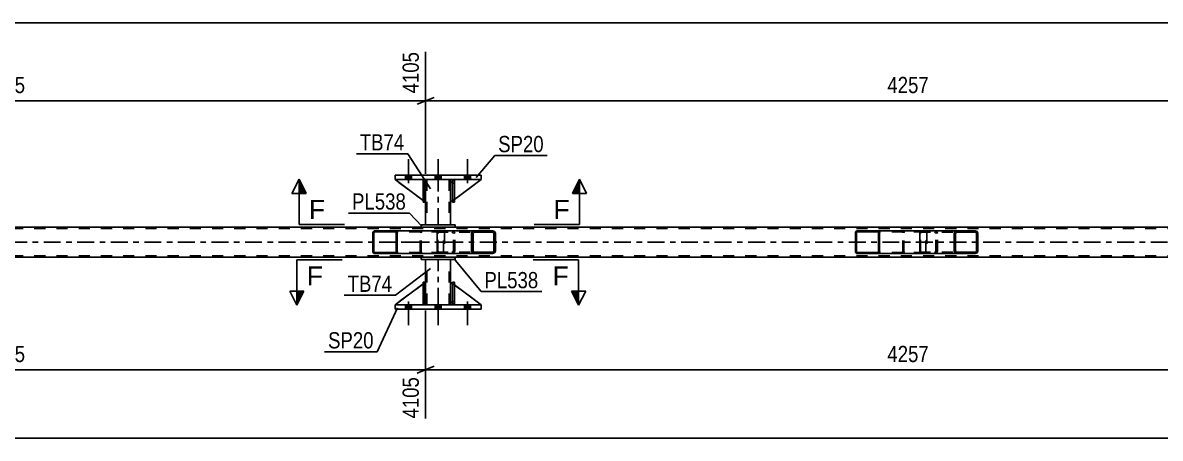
# Model space of a CAD drawing. Header units: millimetres. Extents: x -86 to 755, y -411 to 183.
# Drawn here: x 114.2 to 314.9, y -251.2 to -177.8 of the extents above; entities that cross this region are included whole.
import ezdxf

# ---------------------------------------------------------------- set-up
doc = ezdxf.new("R2010")
doc.units = ezdxf.units.MM
doc.linetypes.add('DXK_LINE_DOT2', pattern=[3.9198, 1.9599, -1.9599])
doc.linetypes.add('DXK_LINE_DOT3', pattern=[5.9187, 2.979, -0.9799, 0.9799, -0.9799])
doc.styles.add('Arial', font='arial.ttf', dxfattribs={"height": 0.2})
doc.styles.add('Arial Narrow', font='ARIALN.TTF', dxfattribs={"height": 0.2})

# ---------------------------------------------------------------- blocks, each defined once
blk = doc.blocks.new('Bolt-814409269-5428 - 5406')
at = {"linetype": 'Continuous'}
for points in [[(182.77, -227.59), (181.73, -227.59), (181.73, -228.39), (182.77, -228.39)], [(182.77, -227.59), (181.73, -227.59), (181.73, -228.39), (182.77, -228.39)], [(182.77, -227.59), (181.73, -227.59), (181.73, -228.39), (182.77, -228.39)], [(187.97, -227.59), (186.93, -227.59), (186.93, -228.39), (187.97, -228.39)], [(187.97, -227.59), (186.93, -227.59), (186.93, -228.39), (187.97, -228.39)], [(193.17, -227.59), (192.13, -227.59), (192.13, -228.39), (193.17, -228.39)], [(193.17, -227.59), (192.13, -227.59), (192.13, -228.39), (193.17, -228.39)], [(193.17, -227.59), (192.13, -227.59), (192.13, -228.39), (193.17, -228.39)]]:
    blk.add_hatch(color=1, dxfattribs=at).paths.add_polyline_path(points)
at = {"color": 1, "linetype": 'Continuous'}
for p, q in [((181.73, -227.59), (181.73, -228.39)), ((181.73, -227.59), (181.73, -228.39)), ((181.73, -227.59), (181.73, -228.39)), ((182.25, -226.99), (182.25, -231.19)), ((182.25, -226.99), (182.25, -231.19)), ((182.25, -226.99), (182.25, -231.19)), ((182.77, -227.59), (182.77, -228.39)), ((182.77, -227.59), (182.77, -228.39)), ((182.77, -227.59), (182.77, -228.39)), ((186.93, -227.59), (186.93, -228.39)), ((186.93, -227.59), (186.93, -228.39)), ((187.45, -226.99), (187.45, -231.19)), ((187.45, -226.99), (187.45, -231.19)), ((187.97, -227.59), (187.97, -228.39)), ((187.97, -227.59), (187.97, -228.39)), ((192.13, -227.59), (192.13, -228.39)), ((192.13, -227.59), (192.13, -228.39)), ((192.13, -227.59), (192.13, -228.39)), ((192.65, -226.99), (192.65, -231.19)), ((192.65, -226.99), (192.65, -231.19)), ((192.65, -226.99), (192.65, -231.19)), ((193.17, -227.59), (193.17, -228.39)), ((193.17, -227.59), (193.17, -228.39)), ((193.17, -227.59), (193.17, -228.39))]:
    blk.add_line(p, q, dxfattribs=at)
blk = doc.blocks.new('Part-814409269-5430 - 5406')
at = {"color": 2, "linetype": 'Continuous'}
for p, q in [((185.12, -205.51), (184.8, -205.51)), ((184.8, -205.51), (184.8, -209.51)), ((185.12, -205.51), (185.12, -205.51)), ((185.12, -205.51), (185.12, -209.51)), ((185.12, -209.51), (184.8, -209.51))]:
    blk.add_line(p, q, dxfattribs=at)
at = {"color": 7, "linetype": 'DXK_LINE_DOT2'}
for p, q in [((184.8, -206.11), (184.8, -205.51)), ((185.12, -206.11), (184.8, -206.11)), ((184.8, -206.11), (184.8, -209.51)), ((185.12, -206.11), (185.12, -205.51)), ((185.12, -205.51), (185.12, -205.51)), ((185.12, -209.51), (185.12, -206.11))]:
    blk.add_line(p, q, dxfattribs=at)
blk = doc.blocks.new('Bolt-814409269-5429 - 5406')
at = {"linetype": 'Continuous'}
for points in [[(181.73, -205.51), (182.77, -205.51), (182.77, -204.71), (181.73, -204.71)], [(181.73, -205.51), (182.77, -205.51), (182.77, -204.71), (181.73, -204.71)], [(181.73, -205.51), (182.77, -205.51), (182.77, -204.71), (181.73, -204.71)], [(186.93, -205.51), (187.97, -205.51), (187.97, -204.71), (186.93, -204.71)], [(186.93, -205.51), (187.97, -205.51), (187.97, -204.71), (186.93, -204.71)], [(192.13, -205.51), (193.17, -205.51), (193.17, -204.71), (192.13, -204.71)], [(192.13, -205.51), (193.17, -205.51), (193.17, -204.71), (192.13, -204.71)], [(192.13, -205.51), (193.17, -205.51), (193.17, -204.71), (192.13, -204.71)]]:
    blk.add_hatch(color=1, dxfattribs=at).paths.add_polyline_path(points)
at = {"color": 1, "linetype": 'Continuous'}
for p, q in [((182.25, -206.11), (182.25, -201.91)), ((182.25, -206.11), (182.25, -201.91)), ((182.25, -206.11), (182.25, -201.91)), ((187.45, -206.11), (187.45, -201.91)), ((187.45, -206.11), (187.45, -201.91)), ((192.65, -206.11), (192.65, -201.91)), ((192.65, -206.11), (192.65, -201.91)), ((192.65, -206.11), (192.65, -201.91)), ((181.73, -205.51), (181.73, -204.71)), ((181.73, -205.51), (181.73, -204.71)), ((181.73, -205.51), (181.73, -204.71)), ((182.77, -205.51), (182.77, -204.71)), ((182.77, -205.51), (182.77, -204.71)), ((182.77, -205.51), (182.77, -204.71)), ((186.93, -205.51), (186.93, -204.71)), ((186.93, -205.51), (186.93, -204.71)), ((187.97, -205.51), (187.97, -204.71)), ((187.97, -205.51), (187.97, -204.71)), ((192.13, -205.51), (192.13, -204.71)), ((192.13, -205.51), (192.13, -204.71)), ((192.13, -205.51), (192.13, -204.71)), ((193.17, -205.51), (193.17, -204.71)), ((193.17, -205.51), (193.17, -204.71)), ((193.17, -205.51), (193.17, -204.71))]:
    blk.add_line(p, q, dxfattribs=at)
blk = doc.blocks.new('Part-814409269-5441 - 5406')
at = {"color": 2, "linetype": 'Continuous'}
for p, q in [((184.45, -213.51), (184.45, -213.91)), ((190.45, -213.51), (184.45, -213.51)), ((184.45, -213.91), (190.45, -213.91)), ((190.45, -213.51), (190.45, -213.91)), ((190.45, -213.51), (190.45, -213.51)), ((190.45, -213.91), (190.45, -213.91))]:
    blk.add_line(p, q, dxfattribs=at)
at = {"color": 7, "linetype": 'DXK_LINE_DOT2'}
for p, q in [((184.45, -213.51), (184.45, -213.91)), ((190.45, -213.91), (190.45, -213.51)), ((190.45, -213.51), (190.45, -213.51)), ((190.45, -213.91), (190.45, -213.91))]:
    blk.add_line(p, q, dxfattribs=at)
blk = doc.blocks.new('Part-814409269-5582 - 5406')
at = {"linetype": 'Continuous'}
h = blk.add_hatch(dxfattribs=at)
h.set_pattern_fill('', scale=0.7, style=0, pattern_type=0)
h.set_pattern_definition([(45, (265.3208, -214.747), (-1.57154, 1.57154), [])])
h.paths.add_polyline_path([(265.35, -214.87), (265.32, -214.75), (265.25, -214.64), (265.14, -214.57), (265.01, -214.55), (261.43, -214.55), (261.3, -214.57), (261.19, -214.64), (261.12, -214.75), (261.09, -214.87), (261.09, -218.23), (261.12, -218.35), (261.19, -218.46), (261.3, -218.53), (261.43, -218.55), (265.01, -218.55), (265.14, -218.53), (265.25, -218.46), (265.32, -218.35), (265.35, -218.23)])
h.paths.add_polyline_path([(265.16, -218.29), (265.13, -218.34), (265.07, -218.38), (265.01, -218.39), (261.43, -218.39), (261.37, -218.38), (261.31, -218.34), (261.27, -218.29), (261.26, -218.23), (261.26, -214.87), (261.27, -214.81), (261.31, -214.76), (261.37, -214.72), (261.43, -214.71), (265.01, -214.71), (265.07, -214.72), (265.13, -214.76), (265.16, -214.81), (265.18, -214.87), (265.18, -218.23)])
at = {"color": 2, "linetype": 'Continuous'}
for p, q in [((261.43, -214.55), (261.3, -214.57)), ((261.31, -214.76), (261.37, -214.72)), ((261.37, -214.72), (261.43, -214.71)), ((261.43, -214.55), (265.01, -214.55)), ((261.43, -214.71), (265.01, -214.71)), ((272.7, -214.55), (265.01, -214.55)), ((265.14, -214.57), (265.01, -214.55)), ((265.01, -214.71), (265.07, -214.72)), ((265.07, -214.72), (265.13, -214.76)), ((261.12, -214.75), (261.09, -214.87)), ((261.09, -218.23), (261.09, -214.87)), ((261.26, -214.87), (261.27, -214.81)), ((261.26, -218.23), (261.26, -214.87)), ((261.27, -214.81), (261.31, -214.76)), ((265.13, -214.76), (265.16, -214.81)), ((265.16, -214.81), (265.18, -214.87)), ((265.18, -218.23), (265.18, -214.87)), ((265.35, -214.87), (265.32, -214.75)), ((265.35, -218.23), (265.35, -214.87)), ((261.09, -218.23), (261.12, -218.35)), ((261.27, -218.29), (261.26, -218.23)), ((261.31, -218.34), (261.27, -218.29)), ((261.3, -218.53), (261.43, -218.55)), ((261.37, -218.38), (261.31, -218.34)), ((261.43, -218.39), (261.37, -218.38)), ((261.43, -218.39), (265.01, -218.39)), ((261.43, -218.55), (265.01, -218.55)), ((265.07, -218.38), (265.01, -218.39)), ((265.01, -218.55), (265.14, -218.53)), ((272.7, -218.55), (265.01, -218.55)), ((265.13, -218.34), (265.07, -218.38)), ((265.16, -218.29), (265.13, -218.34)), ((265.18, -218.23), (265.16, -218.29)), ((265.32, -218.35), (265.35, -218.23))]:
    blk.add_line(p, q, dxfattribs=at)
at = {"color": 7, "linetype": 'DXK_LINE_DOT2'}
for p, q in [((265.01, -214.55), (261.43, -214.55)), ((273.36, -214.71), (261.43, -214.71)), ((269.65, -214.57), (269.78, -214.55)), ((269.67, -214.75), (269.71, -214.72)), ((269.71, -214.72), (269.78, -214.71)), ((273.36, -214.55), (272.7, -214.55)), ((273.36, -214.55), (273.49, -214.57)), ((273.42, -214.72), (273.36, -214.71)), ((273.48, -214.76), (273.42, -214.72)), ((269.44, -214.87), (269.47, -214.75)), ((269.44, -218.23), (269.44, -214.87)), ((269.62, -214.81), (269.61, -214.87)), ((269.61, -218.23), (269.61, -214.87)), ((269.66, -214.76), (269.62, -214.81)), ((269.66, -214.76), (269.67, -214.75)), ((273.51, -214.81), (273.48, -214.76)), ((273.53, -214.87), (273.51, -214.81)), ((273.53, -218.23), (273.53, -214.87)), ((273.67, -214.75), (273.69, -214.85)), ((273.69, -214.85), (273.7, -214.87)), ((273.7, -214.87), (273.7, -218.23)), ((273.36, -218.39), (261.43, -218.39)), ((265.01, -218.55), (261.43, -218.55)), ((269.47, -218.35), (269.44, -218.23)), ((269.61, -218.23), (269.62, -218.29)), ((269.62, -218.29), (269.66, -218.34)), ((269.78, -218.55), (269.65, -218.53)), ((269.66, -218.34), (269.67, -218.35)), ((269.67, -218.35), (269.71, -218.38)), ((269.71, -218.38), (269.78, -218.39)), ((273.36, -218.55), (272.7, -218.55)), ((273.36, -218.39), (273.42, -218.38)), ((273.49, -218.53), (273.36, -218.55)), ((273.42, -218.38), (273.48, -218.34)), ((273.48, -218.34), (273.51, -218.29)), ((273.51, -218.29), (273.53, -218.23)), ((273.7, -218.23), (273.67, -218.35))]:
    blk.add_line(p, q, dxfattribs=at)
at = {"color": 2, "linetype": 'Continuous'}
for centre, start, end in [((261.42, -214.88), 110.7583, 155.68), ((265.02, -214.88), 24.32, 69.2417), ((261.42, -218.22), 204.32, 249.2417), ((265.02, -218.22), 290.7583, 335.68)]:
    blk.add_arc(centre, 0.331, start, end, dxfattribs=at)
at = {"color": 7, "linetype": 'DXK_LINE_DOT2'}
for centre, start, end in [((269.77, -214.88), 110.7583, 155.68), ((273.37, -214.88), 24.32, 69.2417), ((269.77, -218.22), 204.32, 249.2417), ((273.37, -218.22), 290.7583, 335.68)]:
    blk.add_arc(centre, 0.331, start, end, dxfattribs=at)
blk = doc.blocks.new('Part-814409269-5583 - 5406')
at = {"color": 2, "linetype": 'Continuous'}
for p, q in [((190.32, -205.51), (190, -205.51)), ((190, -205.51), (190, -209.51)), ((190.32, -205.51), (190.32, -205.51)), ((190.32, -205.51), (190.32, -209.51)), ((190.32, -209.51), (190, -209.51))]:
    blk.add_line(p, q, dxfattribs=at)
at = {"color": 7, "linetype": 'DXK_LINE_DOT2'}
for p, q in [((190, -206.11), (190, -205.51)), ((190.32, -206.11), (190, -206.11)), ((190, -206.11), (190, -209.51)), ((190.32, -206.11), (190.32, -205.51)), ((190.32, -205.51), (190.32, -205.51)), ((190.32, -209.51), (190.32, -206.11))]:
    blk.add_line(p, q, dxfattribs=at)
blk = doc.blocks.new('Part-814409269-5519 - 5406')
at = {"color": 7, "linetype": 'DXK_LINE_DOT2'}
for p, q in [((185.12, -223.59), (184.8, -223.59)), ((184.8, -226.99), (184.8, -223.59)), ((184.8, -227.59), (184.8, -223.59)), ((185.12, -223.59), (185.12, -226.99)), ((185.12, -227.59), (185.12, -223.59)), ((185.12, -226.99), (184.8, -226.99)), ((184.8, -227.59), (184.8, -226.99)), ((185.12, -227.59), (184.8, -227.59)), ((185.12, -226.99), (185.12, -227.59)), ((185.12, -227.59), (185.12, -227.59))]:
    blk.add_line(p, q, dxfattribs=at)
blk = doc.blocks.new('Part-814409269-5584 - 5406')
at = {"color": 7, "linetype": 'DXK_LINE_DOT2'}
for p, q in [((185.25, -209.51), (179.85, -205.51)), ((179.85, -205.51), (184.65, -205.51)), ((184.65, -205.51), (185.25, -206.11)), ((185.25, -206.11), (184.65, -205.51)), ((185.25, -206.11), (185.25, -209.51)), ((185.25, -206.11), (185.25, -206.11)), ((185.25, -206.11), (185.25, -209.51))]:
    blk.add_line(p, q, dxfattribs=at)
blk = doc.blocks.new('Part-814409269-5585 - 5406')
at = {"color": 2, "linetype": 'Continuous'}
for p, q in [((184.8, -209.18), (179.85, -205.51)), ((184.8, -205.66), (184.65, -205.51)), ((185.25, -206.11), (185.12, -205.98)), ((185.25, -206.11), (185.25, -206.11)), ((185.25, -209.51), (185.25, -206.11)), ((185.12, -209.42), (185.25, -209.51)), ((185.25, -209.51), (185.25, -209.51))]:
    blk.add_line(p, q, dxfattribs=at)
at = {"color": 7, "linetype": 'DXK_LINE_DOT2'}
for p, q in [((184.65, -205.51), (179.85, -205.51)), ((184.65, -205.51), (185.25, -206.11)), ((185.12, -205.98), (184.8, -205.66)), ((185.25, -206.11), (185.25, -209.51)), ((185.12, -209.42), (184.8, -209.18))]:
    blk.add_line(p, q, dxfattribs=at)
blk = doc.blocks.new('Part-814409269-5586 - 5406')
at = {"color": 7, "linetype": 'DXK_LINE_DOT2'}
for p, q in [((190.25, -205.51), (189.65, -206.11)), ((189.65, -209.51), (195.05, -205.51)), ((189.65, -206.11), (189.65, -209.51)), ((195.05, -205.51), (190.25, -205.51))]:
    blk.add_line(p, q, dxfattribs=at)
blk = doc.blocks.new('Part-814409269-5587 - 5406')
at = {"color": 2, "linetype": 'Continuous'}
for p, q in [((190, -205.76), (189.65, -206.11)), ((189.65, -206.11), (189.65, -209.51)), ((195.05, -205.51), (190.32, -209.01)), ((190, -209.25), (189.65, -209.51))]:
    blk.add_line(p, q, dxfattribs=at)
at = {"color": 7, "linetype": 'DXK_LINE_DOT2'}
for p, q in [((190.25, -205.51), (190, -205.76)), ((195.05, -205.51), (190.25, -205.51)), ((190.32, -209.01), (190, -209.25))]:
    blk.add_line(p, q, dxfattribs=at)
blk = doc.blocks.new('Part-814409269-5669 - 5406')
at = {"color": 2, "linetype": 'Continuous'}
for p, q in [((184.45, -213.91), (46.85, -213.91)), ((354.71, -213.91), (190.45, -213.91)), ((184.45, -219.19), (46.85, -219.19)), ((354.71, -219.19), (190.45, -219.19))]:
    blk.add_line(p, q, dxfattribs=at)
at = {"color": 7, "linetype": 'DXK_LINE_DOT2'}
for p, q in [((623.83, -214.15), (46.85, -214.15)), ((190.45, -213.91), (184.45, -213.91)), ((623.83, -218.95), (46.85, -218.95)), ((190.45, -219.19), (184.45, -219.19))]:
    blk.add_line(p, q, dxfattribs=at)
at = {"color": 7, "linetype": 'DXK_LINE_DOT3'}
blk.add_line((46.85, -216.55), (623.83, -216.55), dxfattribs=at)
blk = doc.blocks.new('Part-814409269-5525 - 5406')
at = {"color": 2, "linetype": 'Continuous'}
for p, q in [((184.45, -219.19), (184.45, -219.59)), ((190.45, -219.19), (184.45, -219.19)), ((184.45, -219.59), (190.45, -219.59)), ((190.45, -219.19), (190.45, -219.59)), ((190.45, -219.19), (190.45, -219.19)), ((190.45, -219.59), (190.45, -219.59))]:
    blk.add_line(p, q, dxfattribs=at)
at = {"color": 7, "linetype": 'DXK_LINE_DOT2'}
for p, q in [((184.45, -219.19), (184.45, -219.59)), ((190.45, -219.59), (190.45, -219.19)), ((190.45, -219.19), (190.45, -219.19)), ((190.45, -219.59), (190.45, -219.59))]:
    blk.add_line(p, q, dxfattribs=at)
blk = doc.blocks.new('Part-814409269-5691 - 5406')
at = {"color": 7, "linetype": 'DXK_LINE_DOT2'}
for p, q in [((185.25, -223.59), (179.85, -227.59)), ((185.25, -226.99), (185.25, -223.59)), ((185.25, -223.59), (185.25, -226.99)), ((179.85, -227.59), (184.65, -227.59)), ((184.65, -227.59), (185.25, -226.99)), ((185.25, -226.99), (184.65, -227.59)), ((185.25, -226.99), (185.25, -226.99))]:
    blk.add_line(p, q, dxfattribs=at)
blk = doc.blocks.new('Part-814409269-5517 - 5406')
at = {"color": 2, "linetype": 'Continuous'}
for p, q in [((184.8, -227.59), (184.8, -223.59)), ((184.8, -223.59), (185.12, -223.59)), ((185.12, -227.59), (185.12, -223.59)), ((184.8, -227.59), (184.8, -227.59)), ((185.12, -227.59), (184.8, -227.59))]:
    blk.add_line(p, q, dxfattribs=at)
at = {"color": 7, "linetype": 'DXK_LINE_DOT2'}
for p, q in [((184.8, -223.59), (184.8, -226.99)), ((185.12, -226.99), (185.12, -223.59)), ((184.8, -226.99), (184.8, -227.59)), ((184.8, -226.99), (185.12, -226.99)), ((185.12, -227.59), (185.12, -226.99)), ((185.12, -227.59), (185.12, -227.59))]:
    blk.add_line(p, q, dxfattribs=at)
blk = doc.blocks.new('Part-814409269-5605 - 5406')
at = {"color": 2, "linetype": 'Continuous'}
for p, q in [((189.65, -226.99), (189.65, -223.59)), ((190, -223.85), (189.65, -223.59)), ((195.04, -227.59), (190.32, -224.09)), ((190, -227.34), (189.65, -226.99))]:
    blk.add_line(p, q, dxfattribs=at)
at = {"color": 7, "linetype": 'DXK_LINE_DOT2'}
for p, q in [((190.32, -224.09), (190, -223.85)), ((190.25, -227.59), (190, -227.34)), ((195.05, -227.59), (190.25, -227.59)), ((195.04, -227.59), (195.05, -227.59)), ((195.05, -227.59), (195.04, -227.59))]:
    blk.add_line(p, q, dxfattribs=at)
blk = doc.blocks.new('Part-814409269-5637 - 5406')
at = {"color": 2, "linetype": 'Continuous'}
for p, q in [((185.25, -205.51), (185.25, -206.11)), ((189.65, -205.51), (189.65, -206.11)), ((185.25, -209.51), (185.25, -213.51)), ((189.65, -209.51), (189.65, -213.51))]:
    blk.add_line(p, q, dxfattribs=at)
at = {"color": 7, "linetype": 'DXK_LINE_DOT2'}
for p, q in [((189.65, -205.51), (185.25, -205.51)), ((185.25, -206.11), (185.25, -209.51)), ((185.49, -205.51), (185.49, -213.51)), ((189.41, -205.51), (189.41, -213.51)), ((189.65, -206.11), (189.65, -209.51)), ((189.65, -213.51), (185.25, -213.51))]:
    blk.add_line(p, q, dxfattribs=at)
at = {"color": 7, "linetype": 'DXK_LINE_DOT3'}
blk.add_line((187.45, -213.51), (187.45, -205.51), dxfattribs=at)
blk = doc.blocks.new('Part-814409269-5647 - 5406')
at = {"linetype": 'Continuous'}
h = blk.add_hatch(dxfattribs=at)
h.set_pattern_fill('', scale=0.7, style=0, pattern_type=0)
h.set_pattern_definition([(45, (180.1866, -214.747), (-1.57154, 1.57154), [])])
h.paths.add_polyline_path([(180.21, -214.87), (180.19, -214.75), (180.11, -214.64), (180, -214.57), (179.87, -214.55), (176.3, -214.55), (176.17, -214.57), (176.06, -214.64), (175.98, -214.75), (175.96, -214.87), (175.96, -218.23), (175.98, -218.35), (176.06, -218.46), (176.17, -218.53), (176.3, -218.55), (179.87, -218.55), (180, -218.53), (180.11, -218.46), (180.19, -218.35), (180.21, -218.23)])
h.paths.add_polyline_path([(180.03, -218.29), (179.99, -218.34), (179.94, -218.38), (179.87, -218.39), (176.3, -218.39), (176.23, -218.38), (176.18, -218.34), (176.14, -218.29), (176.13, -218.23), (176.13, -214.87), (176.14, -214.81), (176.18, -214.76), (176.23, -214.72), (176.3, -214.71), (179.87, -214.71), (179.94, -214.72), (179.99, -214.76), (180.03, -214.81), (180.04, -214.87), (180.04, -218.23)])
at = {"color": 2, "linetype": 'Continuous'}
for p, q in [((176.3, -214.55), (176.17, -214.57)), ((176.18, -214.76), (176.23, -214.72)), ((176.23, -214.72), (176.3, -214.71)), ((176.3, -214.55), (179.87, -214.55)), ((176.3, -214.71), (179.87, -214.71)), ((187.57, -214.55), (179.87, -214.55)), ((180, -214.57), (179.87, -214.55)), ((179.87, -214.71), (179.94, -214.72)), ((179.94, -214.72), (179.99, -214.76)), ((175.98, -214.75), (175.96, -214.87)), ((175.96, -218.23), (175.96, -214.87)), ((176.13, -214.87), (176.14, -214.81)), ((176.13, -218.23), (176.13, -214.87)), ((176.14, -214.81), (176.18, -214.76)), ((179.99, -214.76), (180.03, -214.81)), ((180.03, -214.81), (180.04, -214.87)), ((180.04, -218.23), (180.04, -214.87)), ((180.21, -214.87), (180.19, -214.75)), ((180.21, -218.23), (180.21, -214.87)), ((175.96, -218.23), (175.98, -218.35)), ((176.14, -218.29), (176.13, -218.23)), ((176.18, -218.34), (176.14, -218.29)), ((176.17, -218.53), (176.3, -218.55)), ((176.23, -218.38), (176.18, -218.34)), ((176.3, -218.39), (176.23, -218.38)), ((176.3, -218.39), (179.87, -218.39)), ((176.3, -218.55), (179.87, -218.55)), ((179.94, -218.38), (179.87, -218.39)), ((179.87, -218.55), (180, -218.53)), ((187.57, -218.55), (179.87, -218.55)), ((179.99, -218.34), (179.94, -218.38)), ((180.03, -218.29), (179.99, -218.34)), ((180.04, -218.23), (180.03, -218.29)), ((180.19, -218.35), (180.21, -218.23))]:
    blk.add_line(p, q, dxfattribs=at)
at = {"color": 7, "linetype": 'DXK_LINE_DOT2'}
for p, q in [((179.87, -214.55), (176.3, -214.55)), ((188.22, -214.71), (176.3, -214.71)), ((184.52, -214.57), (184.65, -214.55)), ((184.54, -214.75), (184.58, -214.72)), ((184.58, -214.72), (184.65, -214.71)), ((188.22, -214.55), (187.57, -214.55)), ((188.22, -214.55), (188.35, -214.57)), ((188.29, -214.72), (188.22, -214.71)), ((188.34, -214.76), (188.29, -214.72)), ((184.31, -214.87), (184.33, -214.75)), ((184.31, -218.23), (184.31, -214.87)), ((184.49, -214.81), (184.48, -214.87)), ((184.48, -218.23), (184.48, -214.87)), ((184.53, -214.76), (184.49, -214.81)), ((184.53, -214.76), (184.54, -214.75)), ((188.38, -214.81), (188.34, -214.76)), ((188.39, -214.87), (188.38, -214.81)), ((188.39, -218.23), (188.39, -214.87)), ((188.54, -214.75), (188.56, -214.85)), ((188.56, -214.85), (188.56, -214.87)), ((188.56, -214.87), (188.56, -218.23)), ((188.22, -218.39), (176.3, -218.39)), ((179.87, -218.55), (176.3, -218.55)), ((184.33, -218.35), (184.31, -218.23)), ((184.48, -218.23), (184.49, -218.29)), ((184.49, -218.29), (184.53, -218.34)), ((184.65, -218.55), (184.52, -218.53)), ((184.53, -218.34), (184.54, -218.35)), ((184.54, -218.35), (184.58, -218.38)), ((184.58, -218.38), (184.65, -218.39)), ((188.22, -218.55), (187.57, -218.55)), ((188.22, -218.39), (188.29, -218.38)), ((188.35, -218.53), (188.22, -218.55)), ((188.29, -218.38), (188.34, -218.34)), ((188.34, -218.34), (188.38, -218.29)), ((188.38, -218.29), (188.39, -218.23)), ((188.56, -218.23), (188.54, -218.35))]:
    blk.add_line(p, q, dxfattribs=at)
at = {"color": 7, "linetype": 'DXK_LINE_DOT3'}
blk.add_line((189.85, -216.55), (178.08, -216.55), dxfattribs=at)
at = {"color": 2, "linetype": 'Continuous'}
for centre, start, end in [((176.28, -214.88), 110.7583, 155.68), ((179.89, -214.88), 24.32, 69.2417), ((176.28, -218.22), 204.32, 249.2417), ((179.89, -218.22), 290.7583, 335.68)]:
    blk.add_arc(centre, 0.331, start, end, dxfattribs=at)
at = {"color": 7, "linetype": 'DXK_LINE_DOT2'}
for centre, start, end in [((184.63, -214.88), 110.7583, 155.68), ((188.23, -214.88), 24.32, 69.2417), ((184.63, -218.22), 204.32, 249.2417), ((188.23, -218.22), 290.7583, 335.68)]:
    blk.add_arc(centre, 0.331, start, end, dxfattribs=at)
blk = doc.blocks.new('Part-814409269-5648 - 5406')
at = {"linetype": 'Continuous'}
h = blk.add_hatch(dxfattribs=at)
h.set_pattern_fill('', scale=0.7, style=0, pattern_type=0)
h.set_pattern_definition([(45, (197.5187, -214.8459), (-1.57154, 1.57154), [])])
h.paths.add_polyline_path([(197.56, -215.03), (197.52, -214.85), (197.41, -214.69), (197.25, -214.59), (197.05, -214.55), (193.87, -214.55), (193.68, -214.59), (193.51, -214.69), (193.41, -214.85), (193.37, -215.03), (193.37, -218.07), (193.41, -218.25), (193.51, -218.41), (193.68, -218.51), (193.87, -218.55), (197.05, -218.55), (197.25, -218.51), (197.41, -218.41), (197.52, -218.25), (197.56, -218.07)])
h.paths.add_polyline_path([(197.29, -218.16), (197.23, -218.24), (197.15, -218.29), (197.05, -218.31), (193.87, -218.31), (193.77, -218.29), (193.69, -218.24), (193.64, -218.16), (193.62, -218.07), (193.62, -215.03), (193.64, -214.94), (193.69, -214.86), (193.77, -214.81), (193.87, -214.79), (197.05, -214.79), (197.15, -214.81), (197.23, -214.86), (197.29, -214.94), (197.31, -215.03), (197.31, -218.07)])
at = {"color": 2, "linetype": 'Continuous'}
for p, q in [((187.32, -214.85), (187.38, -214.69)), ((187.38, -214.69), (187.47, -214.59)), ((187.47, -214.59), (187.57, -214.55)), ((193.87, -214.55), (187.57, -214.55)), ((193.87, -214.55), (193.68, -214.59)), ((193.87, -214.55), (197.05, -214.55)), ((197.25, -214.59), (197.05, -214.55)), ((187.3, -215.03), (187.32, -214.85)), ((187.3, -218.07), (187.3, -215.03)), ((193.41, -214.85), (193.37, -215.03)), ((193.37, -218.07), (193.37, -215.03)), ((193.62, -215.03), (193.64, -214.94)), ((193.62, -218.07), (193.62, -215.03)), ((193.64, -214.94), (193.69, -214.86)), ((193.69, -214.86), (193.77, -214.81)), ((193.77, -214.81), (193.87, -214.79)), ((193.87, -214.79), (197.05, -214.79)), ((197.05, -214.79), (197.15, -214.81)), ((197.15, -214.81), (197.23, -214.86)), ((197.23, -214.86), (197.29, -214.94)), ((197.29, -214.94), (197.31, -215.03)), ((197.31, -218.07), (197.31, -215.03)), ((197.56, -215.03), (197.52, -214.85)), ((197.56, -218.07), (197.56, -215.03)), ((187.32, -218.25), (187.3, -218.07)), ((187.38, -218.41), (187.32, -218.25)), ((187.47, -218.51), (187.38, -218.41)), ((187.57, -218.55), (187.47, -218.51)), ((193.87, -218.55), (187.57, -218.55)), ((193.37, -218.07), (193.41, -218.25)), ((193.64, -218.16), (193.62, -218.07)), ((193.69, -218.24), (193.64, -218.16)), ((193.68, -218.51), (193.87, -218.55)), ((193.77, -218.29), (193.69, -218.24)), ((193.87, -218.31), (193.77, -218.29)), ((193.87, -218.31), (197.05, -218.31)), ((193.87, -218.55), (197.05, -218.55)), ((197.15, -218.29), (197.05, -218.31)), ((197.05, -218.55), (197.25, -218.51)), ((197.23, -218.24), (197.15, -218.29)), ((197.29, -218.16), (197.23, -218.24)), ((197.31, -218.07), (197.29, -218.16)), ((197.52, -218.25), (197.56, -218.07))]:
    blk.add_line(p, q, dxfattribs=at)
at = {"color": 7, "linetype": 'DXK_LINE_DOT2'}
for p, q in [((188.56, -214.79), (188.56, -214.55)), ((189.9, -214.55), (190.1, -214.59)), ((197.05, -214.55), (193.87, -214.55)), ((187.44, -214.94), (187.43, -215.03)), ((187.43, -218.07), (187.43, -215.03)), ((187.47, -214.86), (187.44, -214.94)), ((187.52, -214.81), (187.47, -214.86)), ((187.57, -214.79), (187.52, -214.81)), ((197.05, -214.79), (187.57, -214.79)), ((190, -214.81), (189.9, -214.79)), ((190.08, -214.86), (190, -214.81)), ((190.14, -214.94), (190.08, -214.86)), ((190.16, -215.03), (190.14, -214.94)), ((190.16, -218.07), (190.16, -215.03)), ((190.37, -214.85), (190.41, -215.03)), ((190.41, -218.07), (190.41, -215.03)), ((187.43, -218.07), (187.44, -218.16)), ((187.44, -218.16), (187.47, -218.24)), ((187.47, -218.24), (187.52, -218.29)), ((187.52, -218.29), (187.57, -218.31)), ((197.05, -218.31), (187.57, -218.31)), ((188.56, -218.55), (188.56, -218.31)), ((189.9, -218.31), (190, -218.29)), ((190.1, -218.51), (189.9, -218.55)), ((190, -218.29), (190.08, -218.24)), ((190.08, -218.24), (190.14, -218.16)), ((190.14, -218.16), (190.16, -218.07)), ((190.41, -218.07), (190.37, -218.25)), ((197.05, -218.55), (193.87, -218.55))]:
    blk.add_line(p, q, dxfattribs=at)
for centre, start, end in [((189.92, -215.04), 23.8494, 68.8059), ((189.92, -218.05), 291.1941, 336.1506)]:
    blk.add_arc(centre, 0.492, start, end, dxfattribs=at)
at = {"color": 2, "linetype": 'Continuous'}
for centre, start, end in [((193.86, -215.04), 111.1941, 156.1506), ((197.07, -215.04), 23.8494, 68.8059), ((193.86, -218.05), 203.8494, 248.8059), ((197.07, -218.05), 291.1941, 336.1506)]:
    blk.add_arc(centre, 0.492, start, end, dxfattribs=at)
blk = doc.blocks.new('Part-814409269-5658 - 5406')
at = {"color": 7, "linetype": 'DXK_LINE_DOT2'}
for p, q in [((190.32, -223.59), (190, -223.59)), ((190, -226.99), (190, -223.59)), ((190, -227.59), (190, -223.59)), ((190.32, -223.59), (190.32, -226.99)), ((190.32, -227.59), (190.32, -223.59)), ((190.32, -226.99), (190, -226.99)), ((190, -227.59), (190, -226.99)), ((190.32, -227.59), (190, -227.59)), ((190.32, -226.99), (190.32, -227.59)), ((190.32, -227.59), (190.32, -227.59))]:
    blk.add_line(p, q, dxfattribs=at)
blk = doc.blocks.new('Part-814409269-5670 - 5406')
at = {"linetype": 'Continuous'}
h = blk.add_hatch(dxfattribs=at)
h.set_pattern_fill('', scale=0.7, style=0, pattern_type=0)
h.set_pattern_definition([(45, (282.6529, -214.8459), (-1.57154, 1.57154), [])])
h.paths.add_polyline_path([(282.69, -215.03), (282.65, -214.85), (282.54, -214.69), (282.38, -214.59), (282.19, -214.55), (279, -214.55), (278.81, -214.59), (278.65, -214.69), (278.54, -214.85), (278.5, -215.03), (278.5, -218.07), (278.54, -218.25), (278.65, -218.41), (278.81, -218.51), (279, -218.55), (282.19, -218.55), (282.38, -218.51), (282.54, -218.41), (282.65, -218.25), (282.69, -218.07)])
h.paths.add_polyline_path([(282.42, -218.16), (282.37, -218.24), (282.28, -218.29), (282.19, -218.31), (279, -218.31), (278.91, -218.29), (278.83, -218.24), (278.77, -218.16), (278.75, -218.07), (278.75, -215.03), (278.77, -214.94), (278.83, -214.86), (278.91, -214.81), (279, -214.79), (282.19, -214.79), (282.28, -214.81), (282.37, -214.86), (282.42, -214.94), (282.44, -215.03), (282.44, -218.07)])
at = {"color": 2, "linetype": 'Continuous'}
for p, q in [((272.45, -214.85), (272.51, -214.69)), ((272.51, -214.69), (272.6, -214.59)), ((272.6, -214.59), (272.7, -214.55)), ((279, -214.55), (272.7, -214.55)), ((279, -214.55), (278.81, -214.59)), ((279, -214.55), (282.19, -214.55)), ((282.38, -214.59), (282.19, -214.55)), ((272.43, -215.03), (272.45, -214.85)), ((272.43, -218.07), (272.43, -215.03)), ((278.54, -214.85), (278.5, -215.03)), ((278.5, -218.07), (278.5, -215.03)), ((278.75, -215.03), (278.77, -214.94)), ((278.75, -218.07), (278.75, -215.03)), ((278.77, -214.94), (278.83, -214.86)), ((278.83, -214.86), (278.91, -214.81)), ((278.91, -214.81), (279, -214.79)), ((279, -214.79), (282.19, -214.79)), ((282.19, -214.79), (282.28, -214.81)), ((282.28, -214.81), (282.37, -214.86)), ((282.37, -214.86), (282.42, -214.94)), ((282.42, -214.94), (282.44, -215.03)), ((282.44, -218.07), (282.44, -215.03)), ((282.69, -215.03), (282.65, -214.85)), ((282.69, -218.07), (282.69, -215.03)), ((272.45, -218.25), (272.43, -218.07)), ((272.51, -218.41), (272.45, -218.25)), ((272.6, -218.51), (272.51, -218.41)), ((272.7, -218.55), (272.6, -218.51)), ((279, -218.55), (272.7, -218.55)), ((278.5, -218.07), (278.54, -218.25)), ((278.77, -218.16), (278.75, -218.07)), ((278.83, -218.24), (278.77, -218.16)), ((278.81, -218.51), (279, -218.55)), ((278.91, -218.29), (278.83, -218.24)), ((279, -218.31), (278.91, -218.29)), ((279, -218.31), (282.19, -218.31)), ((279, -218.55), (282.19, -218.55)), ((282.28, -218.29), (282.19, -218.31)), ((282.19, -218.55), (282.38, -218.51)), ((282.37, -218.24), (282.28, -218.29)), ((282.42, -218.16), (282.37, -218.24)), ((282.44, -218.07), (282.42, -218.16)), ((282.65, -218.25), (282.69, -218.07))]:
    blk.add_line(p, q, dxfattribs=at)
at = {"color": 7, "linetype": 'DXK_LINE_DOT2'}
for p, q in [((273.7, -214.79), (273.7, -214.55)), ((275.04, -214.55), (275.23, -214.59)), ((282.19, -214.55), (279, -214.55)), ((272.58, -214.94), (272.57, -215.03)), ((272.57, -218.07), (272.57, -215.03)), ((272.61, -214.86), (272.58, -214.94)), ((272.65, -214.81), (272.61, -214.86)), ((272.7, -214.79), (272.65, -214.81)), ((282.19, -214.79), (272.7, -214.79)), ((275.13, -214.81), (275.04, -214.79)), ((275.22, -214.86), (275.13, -214.81)), ((275.27, -214.94), (275.22, -214.86)), ((275.29, -215.03), (275.27, -214.94)), ((275.29, -218.07), (275.29, -215.03)), ((275.5, -214.85), (275.54, -215.03)), ((275.54, -218.07), (275.54, -215.03)), ((272.57, -218.07), (272.58, -218.16)), ((272.58, -218.16), (272.61, -218.24)), ((272.61, -218.24), (272.65, -218.29)), ((272.65, -218.29), (272.7, -218.31)), ((282.19, -218.31), (272.7, -218.31)), ((273.7, -218.55), (273.7, -218.31)), ((275.04, -218.31), (275.13, -218.29)), ((275.23, -218.51), (275.04, -218.55)), ((275.13, -218.29), (275.22, -218.24)), ((275.22, -218.24), (275.27, -218.16)), ((275.27, -218.16), (275.29, -218.07)), ((275.54, -218.07), (275.5, -218.25)), ((282.19, -218.55), (279, -218.55))]:
    blk.add_line(p, q, dxfattribs=at)
for centre, start, end in [((275.05, -215.04), 23.8494, 68.8059), ((275.05, -218.05), 291.1941, 336.1506)]:
    blk.add_arc(centre, 0.492, start, end, dxfattribs=at)
at = {"color": 2, "linetype": 'Continuous'}
for centre, start, end in [((278.99, -215.04), 111.1941, 156.1506), ((282.2, -215.04), 23.8494, 68.8059), ((278.99, -218.05), 203.8494, 248.8059), ((282.2, -218.05), 291.1941, 336.1506)]:
    blk.add_arc(centre, 0.492, start, end, dxfattribs=at)
blk = doc.blocks.new('Part-814409269-5675 - 5406')
at = {"color": 2, "linetype": 'Continuous'}
for p, q in [((185.25, -223.59), (185.25, -219.59)), ((189.65, -223.59), (189.65, -219.59)), ((185.25, -227.59), (185.25, -226.99)), ((189.65, -227.59), (189.65, -226.99))]:
    blk.add_line(p, q, dxfattribs=at)
at = {"color": 7, "linetype": 'DXK_LINE_DOT2'}
for p, q in [((189.65, -219.59), (185.25, -219.59)), ((185.49, -227.59), (185.49, -219.59)), ((189.41, -227.59), (189.41, -219.59)), ((185.25, -226.99), (185.25, -223.59)), ((189.65, -226.99), (189.65, -223.59)), ((185.25, -227.59), (189.65, -227.59))]:
    blk.add_line(p, q, dxfattribs=at)
at = {"color": 7, "linetype": 'DXK_LINE_DOT3'}
blk.add_line((187.45, -227.59), (187.45, -219.59), dxfattribs=at)
blk = doc.blocks.new('Part-814409269-5680 - 5406')
at = {"color": 2, "linetype": 'Continuous'}
for p, q in [((179.85, -205.51), (179.85, -204.71)), ((195.05, -204.71), (179.85, -204.71)), ((195.05, -205.51), (179.85, -205.51)), ((195.05, -205.51), (195.05, -204.71))]:
    blk.add_line(p, q, dxfattribs=at)
at = {"color": 7, "linetype": 'DXK_LINE_DOT2'}
for p, q in [((179.85, -205.51), (179.85, -204.71)), ((195.05, -205.51), (195.05, -204.71))]:
    blk.add_line(p, q, dxfattribs=at)
blk = doc.blocks.new('Part-814409269-5685 - 5406')
at = {"color": 2, "linetype": 'Continuous'}
for p, q in [((179.85, -228.39), (179.85, -227.59)), ((195.05, -227.59), (179.85, -227.59)), ((179.85, -228.39), (195.05, -228.39)), ((195.05, -228.39), (195.05, -227.59))]:
    blk.add_line(p, q, dxfattribs=at)
at = {"color": 7, "linetype": 'DXK_LINE_DOT2'}
for p, q in [((179.85, -228.39), (179.85, -227.59)), ((195.05, -228.39), (195.05, -227.59))]:
    blk.add_line(p, q, dxfattribs=at)
blk = doc.blocks.new('Part-814409269-5687 - 5406')
at = {"color": 7, "linetype": 'DXK_LINE_DOT2'}
for p, q in [((190, -206.11), (190, -205.51)), ((190, -205.51), (190, -205.51)), ((190, -205.51), (190, -209.51)), ((190.32, -205.51), (190, -205.51)), ((190, -209.51), (190, -206.11)), ((190, -206.11), (190.32, -206.11)), ((190.32, -206.11), (190.32, -205.51)), ((190.32, -209.51), (190.32, -205.51)), ((190.32, -206.11), (190.32, -209.51)), ((190, -209.51), (190.32, -209.51))]:
    blk.add_line(p, q, dxfattribs=at)
blk = doc.blocks.new('Part-814409269-5690 - 5406')
at = {"color": 2, "linetype": 'Continuous'}
for p, q in [((190, -227.59), (190, -223.59)), ((190, -223.59), (190.32, -223.59)), ((190.32, -227.59), (190.32, -223.59)), ((190, -227.59), (190, -227.59)), ((190.32, -227.59), (190, -227.59))]:
    blk.add_line(p, q, dxfattribs=at)
at = {"color": 7, "linetype": 'DXK_LINE_DOT2'}
for p, q in [((190, -223.59), (190, -226.99)), ((190.32, -226.99), (190.32, -223.59)), ((190, -226.99), (190, -227.59)), ((190, -226.99), (190.32, -226.99)), ((190.32, -227.59), (190.32, -226.99)), ((190.32, -227.59), (190.32, -227.59))]:
    blk.add_line(p, q, dxfattribs=at)
blk = doc.blocks.new('Part-814409269-5692 - 5406')
at = {"color": 2, "linetype": 'Continuous'}
for p, q in [((184.8, -223.92), (179.85, -227.59)), ((185.25, -223.59), (185.12, -223.68)), ((185.25, -226.99), (185.25, -223.59)), ((184.8, -227.44), (184.65, -227.59)), ((185.25, -226.99), (185.12, -227.12)), ((185.25, -226.99), (185.25, -226.99))]:
    blk.add_line(p, q, dxfattribs=at)
at = {"color": 7, "linetype": 'DXK_LINE_DOT2'}
for p, q in [((185.12, -223.68), (184.8, -223.92)), ((185.25, -226.99), (185.25, -223.59)), ((179.85, -227.59), (184.65, -227.59)), ((185.25, -226.99), (184.65, -227.59)), ((185.12, -227.12), (184.8, -227.44))]:
    blk.add_line(p, q, dxfattribs=at)
blk = doc.blocks.new('Part-814409269-5693 - 5406')
at = {"color": 7, "linetype": 'DXK_LINE_DOT2'}
for p, q in [((184.8, -206.11), (184.8, -205.51)), ((184.8, -205.51), (184.8, -205.51)), ((184.8, -205.51), (184.8, -209.51)), ((185.12, -205.51), (184.8, -205.51)), ((184.8, -209.51), (184.8, -206.11)), ((184.8, -206.11), (185.12, -206.11)), ((185.12, -206.11), (185.12, -205.51)), ((185.12, -209.51), (185.12, -205.51)), ((185.12, -206.11), (185.12, -209.51)), ((184.8, -209.51), (185.12, -209.51))]:
    blk.add_line(p, q, dxfattribs=at)
blk = doc.blocks.new('Part-814409269-5694 - 5406')
at = {"color": 7, "linetype": 'DXK_LINE_DOT2'}
for p, q in [((189.65, -226.99), (189.65, -223.59)), ((189.65, -223.59), (195.05, -227.59)), ((190.25, -227.59), (189.65, -226.99)), ((195.05, -227.59), (190.25, -227.59))]:
    blk.add_line(p, q, dxfattribs=at)
blk = doc.blocks.new('StraightDimension-814409269-5860 - 5406')
at = {"color": 7, "linetype": 'Continuous'}
for p, q in [((185.25, -204.51), (185.25, -182.97)), ((355.51, -204.51), (355.51, -182.97)), ((186.75, -190.98), (183.75, -192.18)), ((185.25, -191.58), (355.51, -191.58)), ((354.01, -192.18), (357.01, -190.98))]:
    blk.add_line(p, q, dxfattribs=at)
at = {"color": 0, "linetype": 'Continuous'}
blk.add_wipeout([(354.91, -182.37), (350.71, -182.37), (350.71, -190.88), (354.91, -190.88)], dxfattribs=at)
at = {"color": 0}
blk.add_wipeout([(274.64, -190.83), (274.64, -186.63), (266.12, -186.63), (266.12, -190.83)], dxfattribs=at)
at = {"color": 3, "linetype": 'Continuous', "style": 'Arial Narrow'}
blk.add_text('8362', height=2.863, rotation=90.0002, dxfattribs=at).set_placement((354.31, -190.28))
at = {"color": 3, "style": 'Arial Narrow'}
blk.add_text('4257', height=2.863, dxfattribs=at).set_placement((266.72, -190.23))
blk = doc.blocks.new('StraightDimension-814409269-5768 - 5406')
at = {"color": 7, "linetype": 'Continuous'}
blk.add_line((35.99, -251.16), (634.69, -251.16), dxfattribs=at)
blk = doc.blocks.new('StraightDimension-814409269-5827 - 5406')
at = {"color": 7, "linetype": 'Continuous'}
for p, q in [((36.63, -219.33), (36.63, -242.19)), ((185.25, -228.59), (185.25, -247.67)), ((38.13, -238.46), (35.13, -239.66)), ((183.75, -239.66), (186.75, -238.46)), ((36.63, -239.06), (185.25, -239.06))]:
    blk.add_line(p, q, dxfattribs=at)
at = {"color": 0}
blk.add_wipeout([(115.19, -238.31), (115.19, -234.11), (106.68, -234.11), (106.68, -238.31)], dxfattribs=at)
at = {"color": 0, "linetype": 'Continuous'}
for points in [[(36.03, -239.76), (31.83, -239.76), (31.83, -242.79), (36.03, -242.79)], [(184.65, -239.76), (180.45, -239.76), (180.45, -248.27), (184.65, -248.27)]]:
    blk.add_wipeout(points, dxfattribs=at)
at = {"color": 3, "style": 'Arial Narrow'}
blk.add_text('4105', height=2.863, dxfattribs=at).set_placement((107.28, -237.71))
at = {"color": 3, "linetype": 'Continuous', "style": 'Arial Narrow'}
for s, height, p in [('0', 2.86, (35.43, -242.19)), ('4105', 2.863, (184.05, -247.67))]:
    blk.add_text(s, height=height, rotation=90.0002, dxfattribs=at).set_placement(p)
blk = doc.blocks.new('StraightDimension-814409269-5839 - 5406')
at = {"color": 7, "linetype": 'Continuous'}
for p, q in [((185.25, -228.59), (185.25, -247.67)), ((355.51, -228.59), (355.51, -247.67)), ((186.75, -238.46), (183.75, -239.66)), ((354.01, -239.66), (357.01, -238.46)), ((185.25, -239.06), (355.51, -239.06))]:
    blk.add_line(p, q, dxfattribs=at)
at = {"color": 0}
blk.add_wipeout([(274.64, -238.31), (274.64, -234.11), (266.12, -234.11), (266.12, -238.31)], dxfattribs=at)
at = {"color": 0, "linetype": 'Continuous'}
blk.add_wipeout([(354.91, -239.76), (350.71, -239.76), (350.71, -248.27), (354.91, -248.27)], dxfattribs=at)
at = {"color": 3, "style": 'Arial Narrow'}
blk.add_text('4257', height=2.863, dxfattribs=at).set_placement((266.72, -237.71))
at = {"color": 3, "linetype": 'Continuous', "style": 'Arial Narrow'}
blk.add_text('8362', height=2.863, rotation=90.0002, dxfattribs=at).set_placement((354.31, -247.67))
blk = doc.blocks.new('StraightDimension-814409269-5848 - 5406')
at = {"color": 7, "linetype": 'Continuous'}
for p, q in [((185.25, -204.51), (185.25, -182.97)), ((36.63, -213.84), (36.63, -188.45)), ((38.13, -190.98), (35.13, -192.18)), ((36.63, -191.58), (185.25, -191.58)), ((183.75, -192.18), (186.75, -190.98))]:
    blk.add_line(p, q, dxfattribs=at)
at = {"color": 0, "linetype": 'Continuous'}
for points in [[(184.65, -182.37), (180.45, -182.37), (180.45, -190.88), (184.65, -190.88)], [(36.03, -187.85), (31.83, -187.85), (31.83, -190.88), (36.03, -190.88)]]:
    blk.add_wipeout(points, dxfattribs=at)
at = {"color": 0}
blk.add_wipeout([(115.19, -190.83), (115.19, -186.63), (106.68, -186.63), (106.68, -190.83)], dxfattribs=at)
at = {"color": 3, "linetype": 'Continuous', "style": 'Arial Narrow'}
for s, height, p in [('4105', 2.863, (184.05, -190.28)), ('0', 2.86, (35.43, -190.28))]:
    blk.add_text(s, height=height, rotation=90.0002, dxfattribs=at).set_placement(p)
at = {"color": 3, "style": 'Arial Narrow'}
blk.add_text('4105', height=2.863, dxfattribs=at).set_placement((107.28, -190.23))
blk = doc.blocks.new('StraightDimension-814409269-14470 - 5406')
at = {"color": 7, "linetype": 'Continuous'}
blk.add_line((36.63, -177.81), (634.05, -177.81), dxfattribs=at)
blk = doc.blocks.new('Mark-814409269-5437 - 5406')
at = {"color": 0}
blk.add_wipeout([(181.78, -210.8), (181.78, -207.8), (172.27, -207.8), (172.27, -210.8)], dxfattribs=at)
blk.add_wipeout([(181.78, -210.8), (181.78, -207.8), (172.27, -207.8), (172.27, -210.8)], dxfattribs=at)
at = {"color": 30, "linetype": 'Continuous'}
for p in [(171.67, -211.4), (184.61, -213.7)]:
    blk.add_line(p, (182.38, -211.4), dxfattribs=at)
at = {"color": 3, "style": 'Arial Narrow'}
blk.add_text('PL538', height=2.863, dxfattribs=at).set_placement((172.27, -210.8))
blk = doc.blocks.new('Mark-814409269-5521 - 5406')
at = {"color": 0}
blk.add_wipeout([(205.14, -224.68), (205.14, -221.68), (195.63, -221.68), (195.63, -224.68)], dxfattribs=at)
blk.add_wipeout([(205.14, -224.68), (205.14, -221.68), (195.63, -221.68), (195.63, -224.68)], dxfattribs=at)
at = {"color": 30, "linetype": 'Continuous'}
for p, q in [((190.25, -219.4), (195.03, -225.28)), ((195.03, -225.28), (205.74, -225.28))]:
    blk.add_line(p, q, dxfattribs=at)
at = {"color": 3, "style": 'Arial Narrow'}
blk.add_text('PL538', height=2.863, dxfattribs=at).set_placement((195.63, -224.68))
blk = doc.blocks.new('Mark-814409269-5633 - 5406')
at = {"color": 0}
blk.add_wipeout([(181.49, -200.35), (181.49, -197.35), (173.63, -197.35), (173.63, -200.35)], dxfattribs=at)
blk.add_wipeout([(181.49, -200.35), (181.49, -197.35), (173.63, -197.35), (173.63, -200.35)], dxfattribs=at)
at = {"color": 30, "linetype": 'Continuous'}
for p in [(173.03, -200.95), (186.14, -207.12)]:
    blk.add_line(p, (182.09, -200.95), dxfattribs=at)
at = {"color": 3, "style": 'Arial Narrow'}
blk.add_text('TB74', height=2.863, dxfattribs=at).set_placement((173.63, -200.35))
blk = doc.blocks.new('Mark-814409269-5671 - 5406')
at = {"color": 0}
blk.add_wipeout([(179.35, -225.32), (179.35, -222.32), (171.49, -222.32), (171.49, -225.32)], dxfattribs=at)
blk.add_wipeout([(179.35, -225.32), (179.35, -222.32), (171.49, -222.32), (171.49, -225.32)], dxfattribs=at)
at = {"color": 30, "linetype": 'Continuous'}
for p in [(186.14, -221.2), (170.89, -225.92)]:
    blk.add_line(p, (179.95, -225.92), dxfattribs=at)
at = {"color": 3, "style": 'Arial Narrow'}
blk.add_text('TB74', height=2.863, dxfattribs=at).set_placement((171.49, -225.32))
blk = doc.blocks.new('Mark-814409269-5676 - 5406')
at = {"color": 0}
blk.add_wipeout([(206.09, -200.66), (206.09, -197.66), (198.05, -197.66), (198.05, -200.66)], dxfattribs=at)
blk.add_wipeout([(206.09, -200.66), (206.09, -197.66), (198.05, -197.66), (198.05, -200.66)], dxfattribs=at)
at = {"color": 30, "linetype": 'Continuous'}
for p, q in [((194.19, -205.11), (197.45, -201.26)), ((197.45, -201.26), (206.69, -201.26))]:
    blk.add_line(p, q, dxfattribs=at)
at = {"color": 3, "style": 'Arial Narrow'}
blk.add_text('SP20', height=2.863, dxfattribs=at).set_placement((198.05, -200.66))
blk = doc.blocks.new('Mark-814409269-5681 - 5406')
at = {"color": 0}
blk.add_wipeout([(176.08, -235.3), (176.08, -232.3), (168.04, -232.3), (168.04, -235.3)], dxfattribs=at)
blk.add_wipeout([(176.08, -235.3), (176.08, -232.3), (168.04, -232.3), (168.04, -235.3)], dxfattribs=at)
at = {"color": 30, "linetype": 'Continuous'}
for p in [(180.31, -228.14), (167.44, -235.9)]:
    blk.add_line(p, (176.68, -235.9), dxfattribs=at)
at = {"color": 3, "style": 'Arial Narrow'}
blk.add_text('SP20', height=2.863, dxfattribs=at).set_placement((168.04, -235.3))
blk = doc.blocks.new('SectionMark-814409269-5887 - 5406')
at = {"color": 6, "linetype": 'Continuous'}
for p, q in [((161.67, -207.94), (162.92, -205.44)), ((162.92, -213.44), (162.92, -205.44)), ((212.41, -213.44), (212.41, -205.44)), ((212.41, -205.44), (213.66, -207.94))]:
    blk.add_line(p, q, dxfattribs=at)
at = {"color": 0, "linetype": 'Continuous'}
for points in [[(167.53, -212.44), (167.53, -208.94), (164.67, -208.94), (164.67, -212.44)], [(210.66, -212.44), (210.66, -208.94), (207.81, -208.94), (207.81, -212.44)]]:
    blk.add_wipeout(points, dxfattribs=at)
at = {"linetype": 'Continuous'}
for points in [[(164.17, -207.94), (162.92, -207.94), (162.92, -205.44)], [(212.41, -207.94), (211.16, -207.94), (212.41, -205.44)]]:
    blk.add_hatch(color=6, dxfattribs=at).paths.add_polyline_path(points)
at = {"color": 6, "linetype": 'Continuous'}
for p, q in [((162.92, -205.44), (164.17, -207.94)), ((212.41, -205.44), (211.16, -207.94)), ((164.17, -207.94), (161.67, -207.94)), ((211.16, -207.94), (213.66, -207.94)), ((162.92, -213.44), (170.92, -213.44)), ((212.41, -213.44), (204.41, -213.44))]:
    blk.add_line(p, q, dxfattribs=at)
at = {"color": 3, "linetype": 'Continuous', "style": 'Arial'}
for p in [(164.67, -212.44), (207.81, -212.44)]:
    blk.add_text('F', height=3.34, dxfattribs=at).set_placement(p)
blk = doc.blocks.new('SectionMark-814409269-5889 - 5406')
at = {"color": 6, "linetype": 'Continuous'}
for p, q in [((162.54, -219.67), (162.54, -227.67)), ((212.25, -219.67), (212.25, -227.67)), ((162.54, -227.67), (161.29, -225.17)), ((213.5, -225.17), (212.25, -227.67))]:
    blk.add_line(p, q, dxfattribs=at)
at = {"color": 0, "linetype": 'Continuous'}
for points in [[(167.14, -224.17), (167.14, -220.67), (164.29, -220.67), (164.29, -224.17)], [(210.5, -224.17), (210.5, -220.67), (207.65, -220.67), (207.65, -224.17)]]:
    blk.add_wipeout(points, dxfattribs=at)
at = {"linetype": 'Continuous'}
for points in [[(162.54, -225.17), (163.79, -225.17), (162.54, -227.67)], [(211, -225.17), (212.25, -225.17), (212.25, -227.67)]]:
    blk.add_hatch(color=6, dxfattribs=at).paths.add_polyline_path(points)
at = {"color": 6, "linetype": 'Continuous'}
for p, q in [((162.54, -219.67), (170.54, -219.67)), ((212.25, -219.67), (204.25, -219.67)), ((163.79, -225.17), (161.29, -225.17)), ((162.54, -227.67), (163.79, -225.17)), ((211, -225.17), (213.5, -225.17)), ((212.25, -227.67), (211, -225.17))]:
    blk.add_line(p, q, dxfattribs=at)
at = {"color": 3, "linetype": 'Continuous', "style": 'Arial'}
for p in [(164.29, -224.17), (207.65, -224.17)]:
    blk.add_text('F', height=3.34, dxfattribs=at).set_placement(p)

msp = doc.modelspace()

# ---------------------------------------------------------------- block references
for name in ['Bolt-814409269-5429 - 5406', 'Part-814409269-5680 - 5406', 'Part-814409269-5584 - 5406', 'Part-814409269-5585 - 5406', 'Part-814409269-5430 - 5406', 'Part-814409269-5693 - 5406', 'Part-814409269-5637 - 5406', 'Part-814409269-5586 - 5406', 'Part-814409269-5587 - 5406', 'Part-814409269-5583 - 5406', 'Part-814409269-5687 - 5406', 'Part-814409269-5669 - 5406', 'Part-814409269-5647 - 5406', 'Part-814409269-5441 - 5406', 'Part-814409269-5648 - 5406', 'Part-814409269-5582 - 5406', 'Part-814409269-5670 - 5406', 'Part-814409269-5525 - 5406', 'Part-814409269-5675 - 5406', 'Part-814409269-5691 - 5406', 'Part-814409269-5692 - 5406', 'Part-814409269-5519 - 5406', 'Part-814409269-5517 - 5406', 'Part-814409269-5605 - 5406', 'Part-814409269-5694 - 5406', 'Part-814409269-5658 - 5406', 'Part-814409269-5690 - 5406', 'Part-814409269-5685 - 5406', 'Bolt-814409269-5428 - 5406']:
    msp.add_blockref(name, (0, 0))

# ---------------------------------------------------------------- next in the draw order: block references
for name in ['StraightDimension-814409269-5860 - 5406', 'StraightDimension-814409269-5768 - 5406']:
    msp.add_blockref(name, (0, 0))

# ---------------------------------------------------------------- next in the draw order: block references
for name in ['StraightDimension-814409269-5848 - 5406', 'StraightDimension-814409269-5827 - 5406', 'Mark-814409269-5521 - 5406']:
    msp.add_blockref(name, (0, 0))

# ---------------------------------------------------------------- next in the draw order: block references
for name in ['StraightDimension-814409269-14470 - 5406', 'Mark-814409269-5671 - 5406', 'Mark-814409269-5681 - 5406', 'StraightDimension-814409269-5839 - 5406']:
    msp.add_blockref(name, (0, 0))

# ---------------------------------------------------------------- next in the draw order: block references
for name in ['Mark-814409269-5676 - 5406', 'Mark-814409269-5437 - 5406', 'SectionMark-814409269-5889 - 5406']:
    msp.add_blockref(name, (0, 0))

# ---------------------------------------------------------------- next in the draw order: block references
msp.add_blockref('Mark-814409269-5633 - 5406', (0, 0))

# ---------------------------------------------------------------- next in the draw order: block references
msp.add_blockref('SectionMark-814409269-5887 - 5406', (0, 0))

doc.saveas('drawing.dxf')
